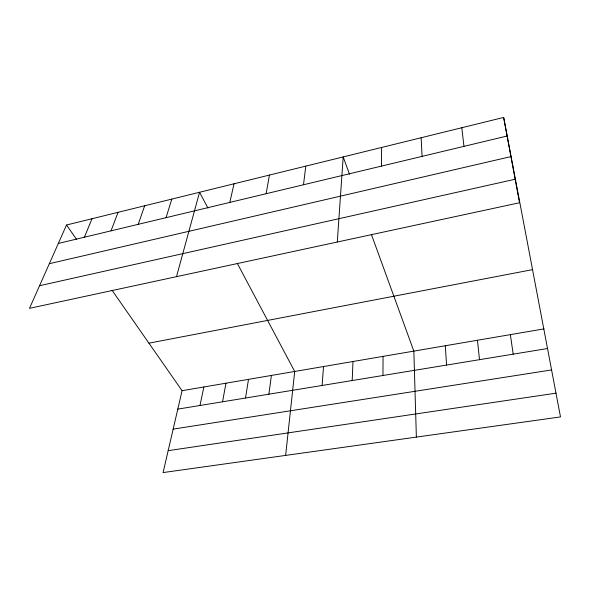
<?xml version="1.0" encoding="UTF-8"?>
<svg xmlns="http://www.w3.org/2000/svg" width="590" height="590" viewBox="0 0 590 590"><rect width="100%" height="100%" fill="white"/><g stroke="black" fill="none" stroke-linecap="round" stroke-linejoin="round"><path stroke-width="0.89" d="M382.954 375.498L383.08 356.375M381.413 166.115L381.619 147.463M352.193 380.543L352.982 361.508M337.288 242.018L343.188 156.918L349.494 174.242M322.103 385.469L323.526 366.538M285.641 455.406L294.705 371.464L237.291 263.339M303.489 184.766L305.812 166.122M268.885 394.194L271.393 375.439M245.514 398.021L248.493 379.355M266.142 193.704L269.438 175.068M222.548 401.783L225.977 383.198M199.988 405.485L203.845 386.981M229.82 202.4L234.031 183.785M112.085 290.339L182.074 390.698L163.083 472.568L560.5 416.916L503.654 117.432L66.523 225.004L29.5 308.341L519.517 202.754L503.654 117.432M176.499 276.666L199.553 192.266L207.968 208.108M166.048 217.666L171.808 199.095M138.237 224.325L144.653 205.777M111.031 230.838L118.066 212.319M84.392 237.217L92.025 218.728M58.322 243.456L507.112 136.025M49.339 263.686L510.933 156.601M39.552 285.715L515.144 179.242M148.931 343.166L532.704 269.608M182.074 390.698L544.024 328.888M177.804 409.121L547.697 348.498M173.165 429.122L551.702 369.923M168.165 450.672L556.053 393.154M66.523 225.004L76.471 239.275M371.346 234.304L413.841 351.116L416.37 437.101M510.357 334.633L513.204 354.155M461.8 127.735L463.961 146.35M477.458 340.253L479.508 359.671M445.295 345.747L446.586 365.07M421.135 137.736L422.086 156.38"/></g></svg>
